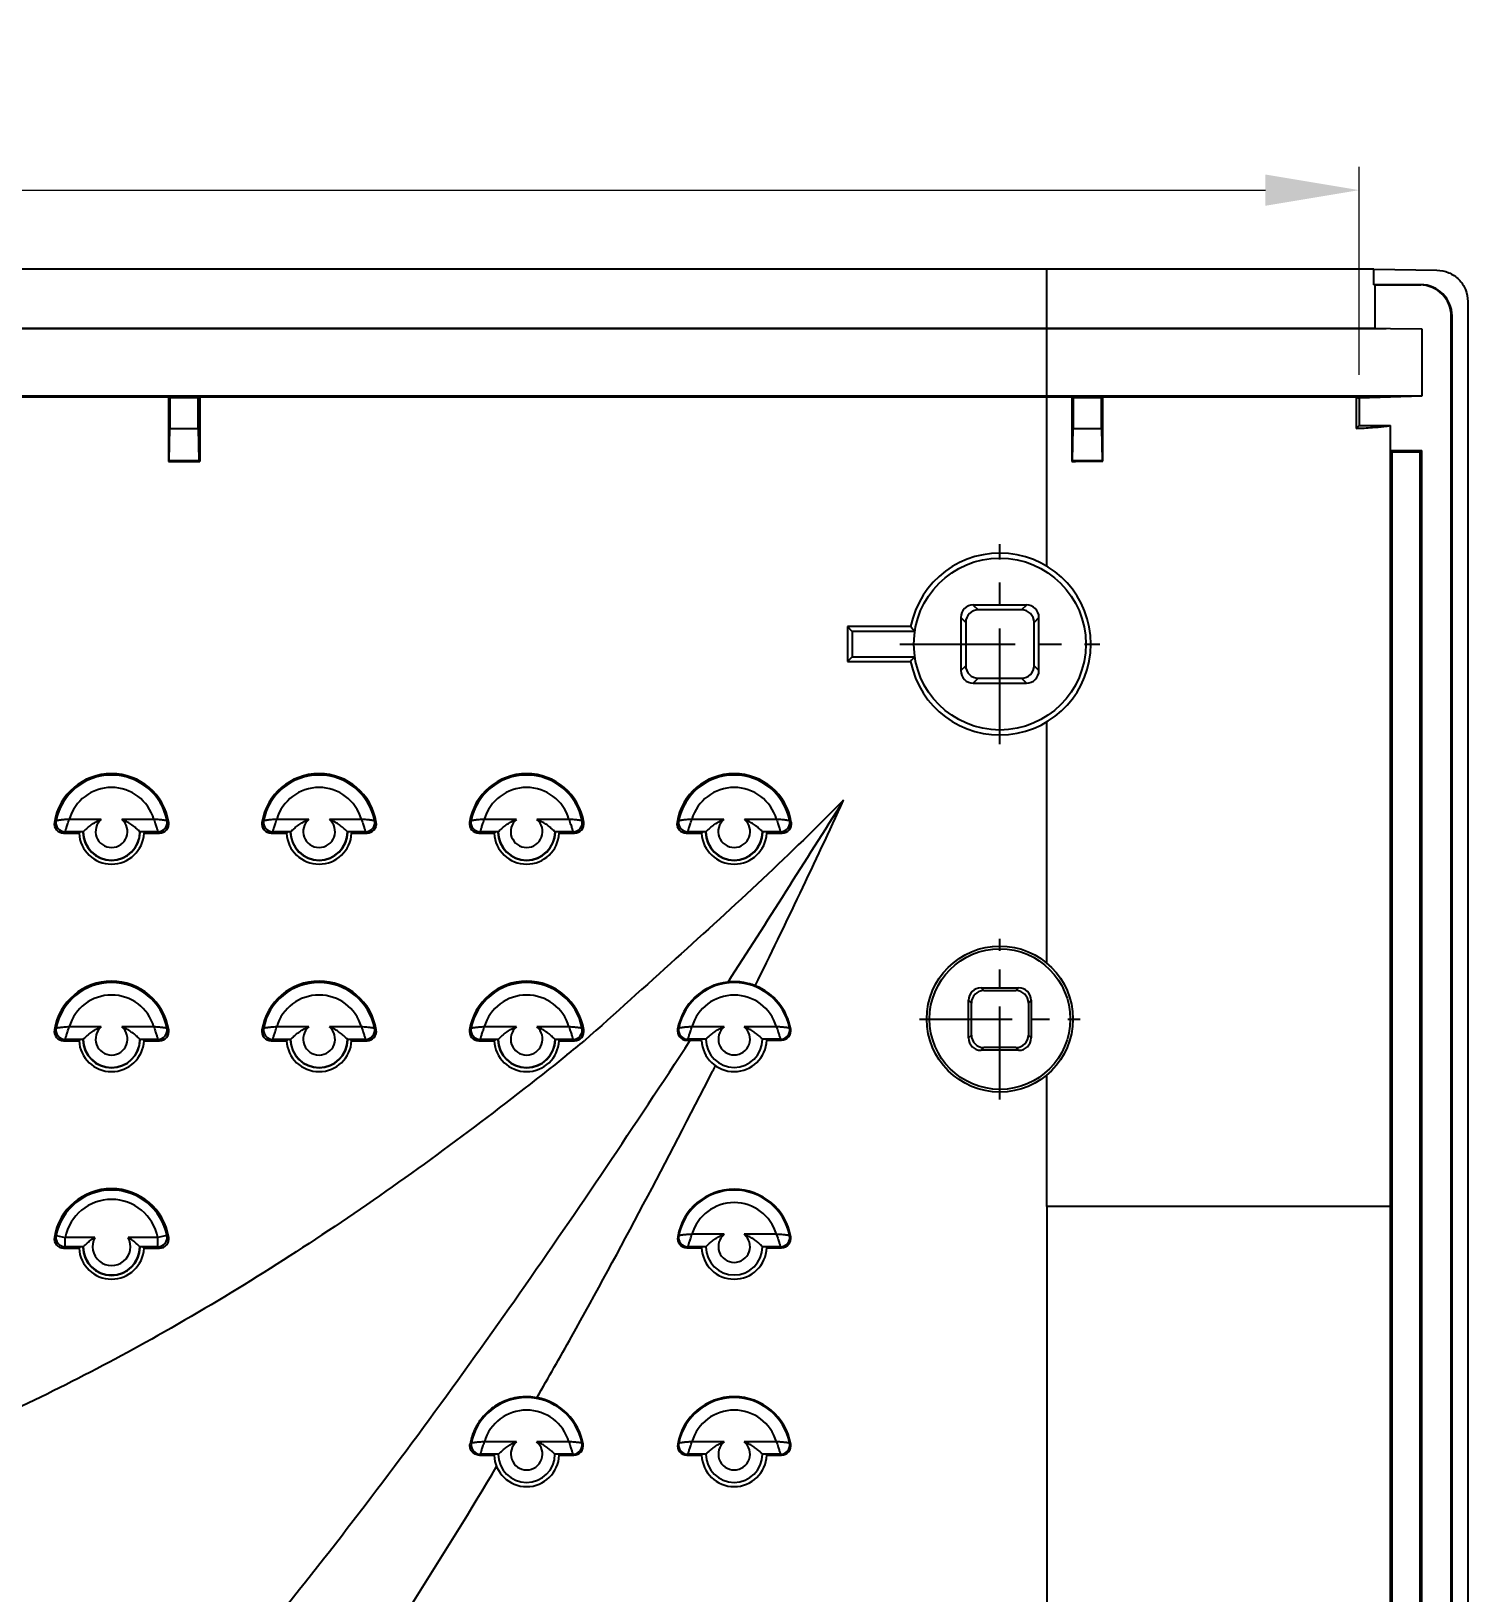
# Model space of a CAD drawing. Header units: millimetres. Extents: x 2099 to 2627, y -288 to 79.
# Drawn here: x 2492.32 to 2538.27, y -47.44 to 2.53 of the extents above; entities that cross this region are included whole.
import ezdxf

# ---------------------------------------------------------------- set-up
doc = ezdxf.new("R2010")
doc.units = ezdxf.units.MM
doc.linetypes.add('CENTER', pattern=[50.8, 31.75, -6.35, 6.35, -6.35])
doc.layers.add('06___PRT_ALL_SURFS', color=7, linetype='Continuous')
doc.layers.add('dim', color=82, linetype='Continuous', lineweight=9)
doc.styles.add('wuwei', font='SimSun.ttf', dxfattribs={"width": 0.8, "oblique": 10})
doc.dimstyles.new('wuwei', dxfattribs={"dimscale": 1.5, "dimtxt": 2.5, "dimasz": 1.5, "dimexe": 0.3, "dimexo": 0.3, "dimgap": 0.5, "dimtad": 1, "dimdsep": 46, "dimtxsty": 'wuwei', "dimcen": 0, "dimclrd": 42, "dimclre": 256, "dimclrt": 256, "dimazin": 2, "dimtfac": 1, "dimtofl": 0, "dimtmove": 0, "dimatfit": 3, "dimfxl": 1, "dimlwd": 5, "dimlwe": 5, "dimarcsym": 0})

# ---------------------------------------------------------------- blocks, each defined once
blk = doc.blocks.new('*D30')
at = {"layer": 'Defpoints', "color": 0}
for p in [(2534.802, -2.558), (2534.802, -9.218), (2399.809, -10.885)]:
    blk.add_point(p, dxfattribs=at)
at = {"layer": 'dim', "color": 82, "lineweight": 5, "true_color": 0x35c922}
for p, q in [((2399.809, -10.136), (2399.809, -1.808)), ((2534.802, -8.469), (2534.802, -1.808))]:
    blk.add_line(p, q, dxfattribs=at)
at = {"layer": 'dim', "color": 42, "lineweight": 5}
blk.add_line((2402.809, -2.558), (2531.802, -2.558), dxfattribs=at)
at = {"layer": 'dim', "color": 42}
for points in [[(2402.809, -2.058), (2402.809, -3.058), (2399.809, -2.558)], [(2531.802, -2.058), (2531.802, -3.058), (2534.802, -2.558)]]:
    blk.add_solid(points, dxfattribs=at)
at = {"layer": 'dim', "color": 82, "true_color": 0x4bd605, "insert": (2467.305, 0.067), "char_height": 3.75, "attachment_point": 5, "style": 'wuwei'}
blk.add_mtext('134.99', dxfattribs=at)

msp = doc.modelspace()

# ---------------------------------------------------------------- linework, layer by layer
at = {"color": 7, "linetype": 'Continuous'}
for p, q in [((2535.266, -5.083), (2401.344, -5.083)), ((2524.805, -14.592), (2524.805, -5.083)), ((2535.266, -5.083), (2537.289, -5.118)), ((2535.266, -5.583), (2535.266, -5.083)), ((2535.266, -5.583), (2536.771, -5.583)), ((2535.301, -5.592), (2535.301, -6.974)), ((2536.745, -5.592), (2535.301, -5.592)), ((2536.771, -5.583), (2536.745, -5.592)), ((2538.275, -6.118), (2538.275, -85.083)), ((2401.31, -6.974), (2535.301, -6.974)), ((2535.301, -6.974), (2535.802, -6.983)), ((2535.802, -6.983), (2536.803, -7)), ((2537.772, -6.582), (2537.745, -6.591)), ((2537.745, -110.625), (2537.745, -6.591)), ((2537.772, -110.792), (2537.772, -6.582)), ((2535.666, -7), (2401.31, -7)), ((2536.8, -7), (2536.8, -9.15)), ((2536.803, -9.15), (2399.811, -9.15)), ((2525.604, -9.184), (2411.007, -9.184)), ((2496.703, -9.184), (2496.755, -9.202)), ((2496.703, -9.184), (2496.703, -11.237)), ((2497.655, -9.202), (2496.755, -9.202)), ((2496.755, -9.202), (2496.755, -10.184)), ((2497.708, -9.184), (2497.655, -9.202)), ((2497.655, -10.184), (2497.655, -9.202)), ((2497.708, -9.184), (2497.708, -11.237)), ((2525.604, -9.185), (2525.655, -9.202)), ((2525.604, -9.185), (2525.604, -11.236)), ((2526.555, -9.202), (2525.655, -9.202)), ((2525.655, -9.202), (2525.655, -10.184)), ((2526.602, -9.186), (2526.555, -9.202)), ((2526.555, -10.184), (2526.555, -9.202)), ((2534.704, -9.184), (2526.602, -9.186)), ((2526.602, -11.231), (2526.602, -9.186)), ((2534.704, -9.184), (2534.704, -10.182)), ((2535.802, -9.184), (2534.802, -9.218)), ((2534.802, -9.218), (2534.802, -10.084)), ((2536.8, -9.15), (2535.802, -9.184)), ((2496.729, -11.211), (2496.755, -10.184)), ((2496.755, -10.184), (2497.655, -10.184)), ((2497.655, -10.184), (2497.682, -11.211)), ((2525.629, -11.211), (2525.655, -10.184)), ((2525.655, -10.184), (2526.555, -10.184)), ((2526.555, -10.184), (2526.582, -11.211)), ((2534.802, -10.084), (2534.704, -10.182)), ((2534.802, -10.084), (2535.802, -10.084)), ((2535.802, -110.752), (2535.802, -10.084)), ((2535.802, -10.885), (2535.852, -10.935)), ((2535.802, -10.885), (2536.802, -10.885)), ((2535.852, -108.755), (2535.852, -10.935)), ((2535.852, -10.935), (2536.752, -10.935)), ((2536.752, -10.935), (2536.802, -10.885)), ((2536.752, -108.755), (2536.752, -10.935)), ((2536.802, -109.874), (2536.802, -10.885)), ((2496.703, -11.237), (2496.729, -11.211)), ((2496.703, -11.237), (2497.708, -11.237)), ((2496.729, -11.211), (2497.682, -11.211)), ((2497.708, -11.237), (2497.682, -11.211)), ((2525.604, -11.236), (2525.629, -11.211)), ((2525.629, -11.211), (2526.582, -11.211)), ((2526.602, -11.231), (2526.582, -11.211)), ((2522.455, -15.833), (2522.613, -15.991)), ((2524.155, -15.833), (2522.455, -15.833)), ((2524.155, -15.833), (2523.998, -15.991)), ((2522.055, -16.233), (2522.213, -16.391)), ((2522.055, -16.233), (2522.055, -17.933)), ((2522.213, -16.391), (2522.213, -17.775)), ((2523.998, -15.991), (2522.613, -15.991)), ((2524.555, -16.233), (2524.398, -16.391)), ((2524.398, -17.775), (2524.398, -16.391)), ((2524.555, -17.933), (2524.555, -16.233)), ((2518.58, -16.679), (2518.427, -16.525)), ((2520.452, -16.525), (2518.427, -16.525)), ((2518.427, -16.525), (2518.427, -17.641)), ((2520.581, -16.679), (2518.58, -16.679)), ((2518.58, -16.679), (2518.58, -17.487)), ((2518.58, -17.487), (2518.427, -17.641)), ((2518.58, -17.487), (2520.581, -17.487)), ((2518.427, -17.641), (2520.452, -17.641)), ((2522.055, -17.933), (2522.213, -17.775)), ((2524.555, -17.933), (2524.398, -17.775)), ((2522.455, -18.333), (2522.613, -18.175)), ((2522.455, -18.333), (2524.155, -18.333)), ((2522.613, -18.175), (2523.998, -18.175)), ((2524.155, -18.333), (2523.998, -18.175)), ((2524.805, -27.291), (2524.805, -19.574)), ((2494.556, -22.693), (2493.531, -22.693)), ((2496.241, -22.693), (2495.215, -22.693)), ((2501.196, -22.693), (2500.171, -22.693)), ((2502.881, -22.693), (2501.855, -22.693)), ((2507.836, -22.693), (2506.811, -22.693)), ((2509.521, -22.693), (2508.495, -22.693)), ((2514.476, -22.693), (2513.451, -22.693)), ((2516.161, -22.693), (2515.135, -22.693)), ((2493.353, -23.135), (2493.845, -23.135)), ((2493.975, -23.093), (2493.403, -23.093)), ((2493.845, -23.135), (2493.886, -23.104)), ((2496.368, -23.093), (2495.796, -23.093)), ((2495.926, -23.135), (2496.418, -23.135)), ((2499.993, -23.135), (2500.485, -23.135)), ((2500.615, -23.093), (2500.043, -23.093)), ((2500.485, -23.135), (2500.526, -23.104)), ((2503.008, -23.093), (2502.436, -23.093)), ((2502.566, -23.135), (2503.058, -23.135)), ((2506.633, -23.135), (2507.125, -23.135)), ((2507.255, -23.093), (2506.683, -23.093)), ((2507.125, -23.135), (2507.166, -23.104)), ((2509.648, -23.093), (2509.076, -23.093)), ((2509.206, -23.135), (2509.698, -23.135)), ((2513.273, -23.135), (2513.765, -23.135)), ((2513.895, -23.093), (2513.323, -23.093)), ((2513.765, -23.135), (2513.806, -23.104)), ((2516.288, -23.093), (2515.716, -23.093)), ((2515.846, -23.135), (2516.338, -23.135)), ((2522.793, -28.17), (2522.705, -28.083)), ((2522.705, -28.083), (2523.906, -28.083)), ((2522.793, -28.17), (2523.818, -28.17)), ((2523.818, -28.17), (2523.906, -28.083)), ((2522.393, -28.57), (2522.305, -28.483)), ((2522.305, -29.683), (2522.305, -28.483)), ((2522.393, -29.596), (2522.393, -28.57)), ((2524.218, -28.57), (2524.305, -28.483)), ((2524.218, -28.57), (2524.218, -29.596)), ((2524.305, -28.483), (2524.305, -29.683)), ((2494.556, -29.333), (2493.531, -29.333)), ((2496.241, -29.333), (2495.215, -29.333)), ((2501.196, -29.333), (2500.171, -29.333)), ((2502.881, -29.333), (2501.855, -29.333)), ((2507.836, -29.333), (2506.811, -29.333)), ((2509.521, -29.333), (2508.495, -29.333)), ((2513.033, -29.372), (2512.996, -29.408)), ((2514.485, -29.33), (2513.455, -29.33)), ((2516.156, -29.33), (2515.126, -29.33)), ((2516.578, -29.372), (2516.613, -29.406)), ((2493.353, -29.775), (2493.845, -29.775)), ((2493.975, -29.733), (2493.403, -29.733)), ((2493.845, -29.775), (2493.886, -29.744)), ((2496.368, -29.733), (2495.796, -29.733)), ((2495.926, -29.775), (2496.418, -29.775)), ((2499.993, -29.775), (2500.485, -29.775)), ((2500.615, -29.733), (2500.043, -29.733)), ((2500.485, -29.775), (2500.526, -29.744)), ((2503.008, -29.733), (2502.436, -29.733)), ((2502.566, -29.775), (2503.058, -29.775)), ((2506.633, -29.775), (2507.125, -29.775)), ((2507.255, -29.733), (2506.683, -29.733)), ((2507.125, -29.775), (2507.166, -29.744)), ((2509.648, -29.733), (2509.076, -29.733)), ((2509.206, -29.775), (2509.698, -29.775)), ((2513.291, -29.76), (2513.399, -29.76)), ((2513.899, -29.73), (2513.327, -29.73)), ((2516.284, -29.73), (2515.712, -29.73)), ((2515.826, -29.747), (2515.847, -29.758)), ((2515.847, -29.758), (2516.317, -29.758)), ((2522.393, -29.596), (2522.305, -29.683)), ((2524.218, -29.596), (2524.305, -29.683)), ((2522.793, -29.996), (2522.705, -30.083)), ((2523.906, -30.083), (2522.705, -30.083)), ((2523.818, -29.996), (2522.793, -29.996)), ((2523.818, -29.996), (2523.906, -30.083)), ((2524.805, -35.083), (2524.805, -30.875)), ((2535.802, -35.083), (2524.805, -35.083)), ((2514.485, -35.97), (2513.455, -35.97)), ((2516.156, -35.97), (2515.126, -35.97)), ((2493.112, -36.013), (2493.406, -36.071)), ((2493.353, -36.415), (2493.845, -36.415)), ((2494.353, -36.071), (2493.406, -36.071)), ((2493.406, -36.371), (2493.406, -36.071)), ((2493.978, -36.371), (2493.406, -36.371)), ((2493.845, -36.415), (2493.886, -36.384)), ((2496.365, -36.071), (2495.418, -36.071)), ((2496.365, -36.371), (2495.793, -36.371)), ((2495.885, -36.384), (2495.906, -36.4)), ((2495.926, -36.415), (2496.418, -36.415)), ((2496.659, -36.013), (2496.365, -36.071)), ((2496.365, -36.371), (2496.365, -36.071)), ((2513.033, -36.012), (2512.998, -36.046)), ((2513.294, -36.398), (2513.764, -36.398)), ((2513.899, -36.37), (2513.327, -36.37)), ((2516.284, -36.37), (2515.712, -36.37)), ((2515.826, -36.387), (2515.847, -36.398)), ((2515.847, -36.398), (2516.317, -36.398)), ((2516.578, -36.012), (2516.613, -36.046)), ((2506.393, -42.652), (2506.356, -42.688)), ((2507.845, -42.61), (2506.815, -42.61)), ((2509.516, -42.61), (2508.486, -42.61)), ((2509.938, -42.652), (2509.973, -42.686)), ((2513.033, -42.652), (2512.998, -42.686)), ((2514.485, -42.61), (2513.455, -42.61)), ((2516.156, -42.61), (2515.126, -42.61)), ((2516.578, -42.652), (2516.613, -42.686)), ((2506.653, -43.038), (2507.124, -43.038)), ((2507.259, -43.01), (2506.687, -43.01)), ((2509.644, -43.01), (2509.072, -43.01)), ((2509.186, -43.027), (2509.207, -43.038)), ((2509.207, -43.038), (2509.677, -43.038)), ((2513.294, -43.038), (2513.764, -43.038)), ((2513.899, -43.01), (2513.327, -43.01)), ((2516.284, -43.01), (2515.712, -43.01)), ((2515.826, -43.027), (2515.847, -43.038)), ((2515.847, -43.038), (2516.317, -43.038))]:
    msp.add_line(p, q, dxfattribs=at)
at = {"color": 1, "linetype": 'CENTER', "ltscale": 0.116311}
for p, q in [((2523.305, -20.282), (2523.305, -13.885)), ((2520.107, -17.083), (2526.504, -17.083))]:
    msp.add_line(p, q, dxfattribs=at)
at = {"color": 1, "linetype": 'CENTER', "ltscale": 0.093476}
for p, q in [((2523.305, -31.653), (2523.305, -26.512)), ((2520.735, -29.082), (2525.876, -29.082))]:
    msp.add_line(p, q, dxfattribs=at)
at = {"color": 7, "linetype": 'Continuous'}
for centre, radius in [((2523.305, -17.083), 2.75), ((2523.305, -29.082), 2.337), ((2523.305, -29.083), 2.25)]:
    msp.add_circle(centre, radius, dxfattribs=at)
for centre, radius, start, end in [((2524.938, 235.428), 246.665, 270.15467, 270.38647), ((2523.305, -17.083), 2.908, 191.0621, 168.9379), ((2527.205, -10.967), 8.746, 219.4569, 220.7725), ((2527.265, -23.25), 8.826, 139.2334, 140.5372), ((2494.885, -23.083), 1.852, 9.1743, 170.8257), ((2494.885, -23.083), 1.81, 11.0587, 168.9413), ((2501.525, -23.083), 1.852, 9.1743, 170.8257), ((2501.525, -23.083), 1.81, 11.0587, 168.9413), ((2508.165, -23.083), 1.852, 9.1743, 170.8257), ((2508.165, -23.083), 1.81, 11.0587, 168.9413), ((2514.805, -23.083), 1.852, 9.1743, 170.8257), ((2514.805, -23.083), 1.81, 11.0587, 168.9413), ((2494.885, -23.083), 1.41, 16.0394, 163.9528), ((2501.525, -23.083), 1.41, 16.0394, 163.9528), ((2508.165, -23.083), 1.41, 16.0394, 163.9528), ((2514.805, -23.083), 1.41, 16.0394, 163.9528), ((2041.257, 277.235), 563.175, 327.19328, 327.89436), ((2285.985, 84.918), 255.777, 333.79816, 335.27037), ((2493.353, -22.835), 0.3, 170.8136, 270.0121), ((2496.533, -26.226), 4.89, 134.4548, 135.3163), ((2493.404, -22.793), 0.3, 169.0012, 269.9402), ((2495.528, -24.613), 2.172, 129.9118, 133.6965), ((2494.885, -23.083), 0.51, 130.2227, 49.7773), ((2494.243, -24.613), 2.172, 46.3035, 50.0882), ((2496.367, -22.793), 0.3, 270.0608, 10.9982), ((2496.418, -22.835), 0.3, 269.9888, 9.1855), ((2493.228, -26.236), 4.903, 44.6842, 45.5433), ((2499.993, -22.835), 0.3, 170.8136, 270.0121), ((2503.173, -26.226), 4.89, 134.4548, 135.3163), ((2500.044, -22.793), 0.3, 169.0012, 269.9402), ((2502.168, -24.613), 2.172, 129.9118, 133.6965), ((2501.525, -23.083), 0.51, 130.2227, 49.7773), ((2500.883, -24.613), 2.172, 46.3035, 50.0882), ((2503.007, -22.793), 0.3, 270.0608, 10.9982), ((2503.058, -22.835), 0.3, 269.9888, 9.1855), ((2499.868, -26.236), 4.903, 44.6842, 45.5433), ((2506.633, -22.835), 0.3, 170.8136, 270.0121), ((2509.813, -26.226), 4.89, 134.4548, 135.3163), ((2506.684, -22.793), 0.3, 169.0012, 269.9402), ((2508.808, -24.613), 2.172, 129.9118, 133.6965), ((2508.165, -23.083), 0.51, 130.2227, 49.7773), ((2507.523, -24.613), 2.172, 46.3035, 50.0882), ((2509.647, -22.793), 0.3, 270.0608, 10.9982), ((2509.698, -22.835), 0.3, 269.9888, 9.1855), ((2506.508, -26.236), 4.903, 44.6842, 45.5433), ((2513.273, -22.835), 0.3, 170.8136, 270.0121), ((2516.453, -26.226), 4.89, 134.4548, 135.3163), ((2513.324, -22.793), 0.3, 169.0012, 269.9402), ((2515.448, -24.613), 2.172, 129.9118, 133.6965), ((2514.805, -23.083), 0.51, 130.2227, 49.7773), ((2514.163, -24.613), 2.172, 46.3035, 50.0882), ((2516.287, -22.793), 0.3, 270.0608, 10.9982), ((2516.338, -22.835), 0.3, 269.9888, 9.1855), ((2513.148, -26.236), 4.903, 44.6842, 45.5433), ((2495.948, -26.183), 4.003, 129.4751, 130.4152), ((2494.885, -23.083), 1.042, 182.8812, 357.1188), ((2494.885, -23.083), 0.921, 181.3034, 358.6966), ((2495.739, -24.837), 2.48, 133.653, 135.3328), ((2494.885, -23.083), 0.91, 180.6421, 359.3579), ((2494.032, -24.837), 2.48, 44.6672, 46.347), ((2492.132, -28.015), 6.181, 52.1339, 52.3721), ((2493.823, -26.183), 4.002, 49.5848, 50.5251), ((2502.588, -26.183), 4.003, 129.4751, 130.4152), ((2501.525, -23.083), 1.042, 182.8812, 357.1188), ((2501.525, -23.083), 0.921, 181.3034, 358.6966), ((2502.379, -24.837), 2.48, 133.653, 135.3328), ((2501.525, -23.083), 0.91, 180.6421, 359.3579), ((2500.672, -24.837), 2.48, 44.6672, 46.347), ((2498.772, -28.015), 6.181, 52.1339, 52.3721), ((2500.463, -26.183), 4.002, 49.5848, 50.525), ((2509.228, -26.183), 4.003, 129.4751, 130.4152), ((2508.165, -23.083), 1.042, 182.8812, 357.1188), ((2508.165, -23.083), 0.921, 181.3034, 358.6966), ((2509.019, -24.837), 2.48, 133.653, 135.3328), ((2508.165, -23.083), 0.91, 180.6421, 359.3579), ((2507.312, -24.837), 2.48, 44.6672, 46.347), ((2505.412, -28.015), 6.181, 52.1339, 52.3721), ((2507.103, -26.183), 4.002, 49.5848, 50.525), ((2515.868, -26.183), 4.003, 129.4751, 130.4152), ((2514.805, -23.083), 1.042, 182.8812, 357.1188), ((2514.805, -23.083), 0.921, 181.3034, 358.6966), ((2515.659, -24.837), 2.48, 133.653, 135.3328), ((2514.805, -23.083), 0.91, 180.6421, 359.3579), ((2513.952, -24.837), 2.48, 44.6672, 46.347), ((2512.052, -28.015), 6.181, 52.1339, 52.3721), ((2513.743, -26.183), 4.002, 49.5848, 50.525), ((2494.885, -29.723), 1.852, 9.1743, 170.8257), ((2494.885, -29.723), 1.81, 11.0587, 168.9413), ((2501.525, -29.723), 1.852, 9.1743, 170.8257), ((2501.525, -29.723), 1.81, 11.0587, 168.9413), ((2508.165, -29.723), 1.852, 9.1743, 170.8257), ((2508.165, -29.723), 1.81, 11.0587, 168.9413), ((2514.806, -29.724), 1.837, 96.2101, 170.0983), ((2514.805, -29.723), 1.807, 11.2156, 168.7844), ((2494.885, -29.723), 1.41, 16.0394, 163.9528), ((2501.525, -29.723), 1.41, 16.0394, 163.9528), ((2508.165, -29.723), 1.41, 16.0394, 163.9528), ((2514.805, -29.723), 1.407, 16.2239, 163.7708), ((2514.805, -29.723), 1.835, 9.9432, 68.4414), ((2493.353, -29.475), 0.3, 170.8136, 270.0121), ((2496.533, -32.866), 4.89, 134.4548, 135.3163), ((2493.404, -29.433), 0.3, 169.0012, 269.9402), ((2494.885, -29.723), 0.51, 130.2227, 49.7773), ((2496.367, -29.433), 0.3, 270.0608, 10.9982), ((2496.418, -29.475), 0.3, 269.9888, 9.1855), ((2493.228, -32.876), 4.903, 44.6842, 45.5433), ((2499.993, -29.475), 0.3, 170.8136, 270.0121), ((2503.173, -32.866), 4.89, 134.4548, 135.3163), ((2500.044, -29.433), 0.3, 169.0012, 269.9402), ((2501.525, -29.723), 0.51, 130.2227, 49.7773), ((2503.007, -29.433), 0.3, 270.0608, 10.9982), ((2503.058, -29.475), 0.3, 269.9888, 9.1855), ((2499.868, -32.876), 4.903, 44.6842, 45.5433), ((2506.633, -29.475), 0.3, 170.8136, 270.0121), ((2509.813, -32.866), 4.89, 134.4548, 135.3163), ((2506.684, -29.433), 0.3, 169.0012, 269.9402), ((2508.165, -29.723), 0.51, 130.2227, 49.7773), ((2509.647, -29.433), 0.3, 270.0608, 10.9982), ((2509.698, -29.475), 0.3, 269.9888, 9.1855), ((2506.508, -32.876), 4.903, 44.6842, 45.5433), ((2513.291, -29.46), 0.3, 170.0138, 269.9932), ((2513.327, -29.43), 0.3, 168.8116, 269.9729), ((2514.805, -29.723), 0.507, 129.1565, 50.8435), ((2516.283, -29.43), 0.3, 270.0271, 11.1888), ((2516.317, -29.458), 0.3, 269.9944, 9.9488), ((2495.948, -32.823), 4.003, 129.4751, 130.4152), ((2494.885, -29.723), 1.042, 182.8812, 357.1188), ((2494.885, -29.723), 0.921, 181.3034, 358.6966), ((2495.739, -31.477), 2.48, 133.653, 135.3328), ((2494.885, -29.723), 0.91, 180.6421, 359.3579), ((2495.528, -31.253), 2.172, 129.9118, 133.6965), ((2494.243, -31.253), 2.172, 46.3035, 50.0882), ((2494.032, -31.477), 2.48, 44.6672, 46.347), ((2492.132, -34.655), 6.181, 52.1339, 52.3721), ((2493.823, -32.823), 4.002, 49.5848, 50.5251), ((2502.588, -32.823), 4.003, 129.4751, 130.4152), ((2501.525, -29.723), 1.042, 182.8812, 357.1188), ((2501.525, -29.723), 0.921, 181.3034, 358.6966), ((2502.379, -31.477), 2.48, 133.653, 135.3328), ((2501.525, -29.723), 0.91, 180.6421, 359.3579), ((2502.168, -31.253), 2.172, 129.9118, 133.6965), ((2500.883, -31.253), 2.172, 46.3035, 50.0882), ((2500.672, -31.477), 2.48, 44.6672, 46.347), ((2498.772, -34.655), 6.181, 52.1339, 52.3721), ((2500.463, -32.823), 4.002, 49.5848, 50.5251), ((2509.228, -32.823), 4.003, 129.4751, 130.4152), ((2508.165, -29.723), 1.042, 182.8812, 357.1188), ((2508.165, -29.723), 0.921, 181.3034, 358.6966), ((2509.019, -31.477), 2.48, 133.653, 135.3328), ((2508.165, -29.723), 0.91, 180.6421, 359.3579), ((2508.808, -31.253), 2.172, 129.9118, 133.6965), ((2507.523, -31.253), 2.172, 46.3035, 50.0882), ((2507.312, -31.477), 2.48, 44.6672, 46.347), ((2505.412, -34.655), 6.181, 52.1339, 52.3721), ((2425.931, 73.865), 133.461, 308.74241, 309.05349), ((2507.103, -32.823), 4.002, 49.5848, 50.525), ((2515.843, -32.793), 3.964, 129.3945, 130.0722), ((2513.456, 91.591), 121.35, 269.97302, 270.14401), ((2514.805, -29.723), 1.042, 182.2966, 358.0799), ((2514.805, -29.723), 0.907, 180.4334, 359.5666), ((2513.771, -32.789), 3.958, 49.9705, 50.606), ((2494.885, -36.363), 1.852, 9.1743, 170.8257), ((2494.885, -36.363), 1.808, 11.1764, 168.8236), ((2494.885, -36.363), 1.508, 11.1764, 168.8236), ((2514.805, -36.363), 1.835, 9.9432, 170.0568), ((2514.805, -36.363), 1.807, 11.2156, 168.7844), ((2514.805, -36.363), 1.407, 16.2239, 163.771), ((2514.805, -36.363), 0.507, 129.1565, 50.8435), ((2493.353, -36.115), 0.3, 170.8136, 270.0121), ((2496.529, -39.502), 4.884, 134.4012, 135.3166), ((2493.407, -36.07), 0.3, 168.8836, 269.94), ((2495.945, -39.46), 3.998, 129.4168, 130.4155), ((2494.885, -36.363), 1.042, 182.8812, 357.1188), ((2495.829, -38.206), 2.606, 135.2422, 135.6525), ((2494.885, -36.363), 0.921, 181.3034, 358.6966), ((2494.885, -36.363), 0.908, 180.4829, 359.5171), ((2494.885, -36.363), 0.608, 151.2581, 28.7419), ((2493.942, -38.206), 2.606, 44.3475, 44.7578), ((2492.132, -41.295), 6.181, 52.1339, 52.3721), ((2496.364, -36.07), 0.3, 270.061, 11.1154), ((2493.826, -39.46), 3.998, 49.5845, 50.5832), ((2496.418, -36.115), 0.3, 269.9888, 9.1855), ((2493.242, -39.502), 4.884, 44.6834, 45.5988), ((2513.294, -36.098), 0.3, 170.0512, 270.0056), ((2513.327, -36.07), 0.3, 168.8116, 269.9729), ((2515.84, -39.43), 3.96, 129.3942, 130.0295), ((2514.805, -36.363), 1.042, 181.9201, 358.0799), ((2514.805, -36.363), 0.907, 180.4334, 359.5666), ((2516.283, -36.07), 0.3, 270.0271, 11.1888), ((2513.771, -39.429), 3.958, 49.9705, 50.606), ((2516.317, -36.098), 0.3, 269.9944, 9.9488), ((2508.165, -43.003), 1.807, 11.2156, 168.7844), ((2508.165, -43.003), 1.835, 9.9432, 79.6788), ((2514.805, -43.003), 1.835, 9.9432, 170.0568), ((2514.805, -43.003), 1.807, 11.2156, 168.7844), ((2508.165, -43.003), 1.407, 16.2239, 163.7707), ((2514.805, -43.003), 1.407, 16.2239, 163.771), ((2506.687, -42.71), 0.3, 168.8116, 269.9729), ((2508.165, -43.003), 0.507, 129.1565, 50.8435), ((2509.643, -42.71), 0.3, 270.0271, 11.1888), ((2509.677, -42.738), 0.3, 269.9944, 9.9488), ((2513.294, -42.738), 0.3, 170.0512, 270.0056), ((2513.327, -42.71), 0.3, 168.8116, 269.9729), ((2514.805, -43.003), 0.507, 129.1565, 50.8435), ((2516.283, -42.71), 0.3, 270.0271, 11.1888), ((2516.317, -42.738), 0.3, 269.9944, 9.9488), ((2509.201, -46.071), 3.961, 129.3943, 130.0431), ((2508.165, -43.003), 1.042, 181.9682, 358.0799), ((2508.165, -43.003), 0.907, 180.4334, 359.5666), ((2507.131, -46.069), 3.958, 49.9705, 50.606), ((2515.84, -46.07), 3.96, 129.3942, 130.0295), ((2514.805, -43.003), 1.042, 181.9201, 358.0799), ((2514.805, -43.003), 0.907, 180.4334, 359.5666), ((2513.771, -46.069), 3.958, 49.9705, 50.606)]:
    msp.add_arc(centre, radius, start, end, dxfattribs=at)
for centre, major_axis, ratio, start_param, end_param in [((2536.744, -6.592), (0.95, 0.316), 0.998478, -0.32105, 1.248833), ((2536.77, -6.583), (0.95, 0.316), 0.998478, -0.32105, 1.248833), ((2522.455, -16.233), (0.283, -0.283), 0.999924, 2.356233, 3.926953), ((2524.155, -16.233), (0.283, 0.283), 0.999924, -0.78536, 0.78536), ((2522.613, -16.391), (0.283, -0.283), 0.999924, 2.356233, 3.926953), ((2523.998, -16.391), (-0.283, -0.283), 0.999924, 2.356233, 3.926953), ((2522.455, -17.933), (0.283, 0.283), 0.999924, -3.926953, -2.356233), ((2522.613, -17.775), (0.283, 0.283), 0.999924, 2.356233, 3.926953), ((2523.998, -17.775), (-0.283, 0.283), 0.999924, 2.356233, 3.926953), ((2524.155, -17.933), (0.283, -0.283), 0.999924, -0.78536, 0.78536), ((2522.706, -28.483), (0.283, -0.283), 0.999695, 2.356347, 3.926839), ((2522.793, -28.57), (-0.283, 0.283), 0.999695, -0.785246, 0.785246), ((2523.818, -28.57), (0.283, 0.283), 0.999695, -0.785246, 0.785246), ((2523.905, -28.483), (0.283, 0.283), 0.999695, -0.785246, 0.785246), ((2522.706, -29.683), (0.283, 0.283), 0.999695, -3.926839, -2.356347), ((2522.793, -29.596), (-0.283, -0.283), 0.999695, -0.785246, 0.785246), ((2523.818, -29.596), (0.283, -0.283), 0.999695, -0.785246, 0.785246), ((2523.905, -29.683), (0.283, -0.283), 0.999695, -0.785246, 0.785246)]:
    msp.add_ellipse(centre, major_axis=major_axis, ratio=ratio, start_param=start_param, end_param=end_param, dxfattribs=at)
for points, start_tangent, end_tangent in [([(2537.289, -5.118), (2537.668, -5.199), (2537.988, -5.418), (2538.2, -5.74), (2538.275, -6.118)], (0.999849, -0.017404), (0, -1)), ([(2535.266, -5.583), (2535.279, -5.586), (2535.29, -5.589), (2535.301, -5.592)], (0.977551, -0.210699), (0.959113, -0.283025)), ([(2526.602, -9.186), (2526.352, -9.187), (2526.108, -9.186), (2525.858, -9.186), (2525.605, -9.185)], (-0.999971, -0.007618), (-0.999998, 0.001926)), ([(2534.802, -9.218), (2534.767, -9.212), (2534.734, -9.201), (2534.704, -9.184)], (-0.99627, 0.086287), (-0.841229, 0.540679)), ([(2534.704, -10.182), (2535.223, -10.153), (2535.593, -10.12), (2535.802, -10.084)], (0.998885, 0.047206), (0.957447, 0.28861)), ([(2518.305, -22.083), (2515.713, -24.603), (2512.938, -27.15), (2510.017, -29.775)], (-0.706437, -0.707776), (-0.747128, -0.66468)), ([(2493.53, -22.693), (2493.437, -22.698), (2493.354, -22.705), (2493.285, -22.712), (2493.23, -22.719), (2493.187, -22.724), (2493.154, -22.729), (2493.13, -22.732), (2493.109, -22.736)], (-0.998513, -0.054508), (-0.992734, -0.12033)), ([(2493.403, -23.093), (2493.409, -23.073), (2493.416, -23.05), (2493.426, -23.019), (2493.439, -22.978), (2493.455, -22.926), (2493.476, -22.86), (2493.501, -22.782), (2493.53, -22.693)], (0.288763, 0.957401), (0.328337, 0.944561)), ([(2494.134, -22.947), (2494.267, -22.846), (2494.411, -22.758), (2494.556, -22.693)], (0.767655, 0.640864), (0.939026, 0.343846)), ([(2495.637, -22.947), (2495.504, -22.846), (2495.36, -22.758), (2495.215, -22.693)], (-0.767655, 0.640864), (-0.939026, 0.343846)), ([(2496.241, -22.693), (2496.27, -22.782), (2496.295, -22.859), (2496.316, -22.925), (2496.332, -22.978), (2496.345, -23.02), (2496.355, -23.051), (2496.361, -23.072), (2496.368, -23.093)], (0.328898, -0.944366), (0.290032, -0.957017)), ([(2496.662, -22.736), (2496.64, -22.732), (2496.617, -22.729), (2496.585, -22.724), (2496.541, -22.719), (2496.485, -22.712), (2496.416, -22.705), (2496.334, -22.698), (2496.241, -22.693)], (-0.988678, 0.150053), (-0.998481, 0.055096)), ([(2500.17, -22.693), (2500.077, -22.698), (2499.994, -22.705), (2499.925, -22.712), (2499.87, -22.719), (2499.827, -22.724), (2499.794, -22.729), (2499.77, -22.732), (2499.749, -22.736)], (-0.998513, -0.054508), (-0.992734, -0.12033)), ([(2500.043, -23.093), (2500.049, -23.073), (2500.056, -23.05), (2500.066, -23.019), (2500.079, -22.978), (2500.095, -22.926), (2500.116, -22.86), (2500.141, -22.782), (2500.17, -22.693)], (0.288763, 0.957401), (0.328337, 0.944561)), ([(2500.774, -22.947), (2500.907, -22.846), (2501.051, -22.758), (2501.196, -22.693)], (0.767655, 0.640864), (0.939026, 0.343846)), ([(2502.277, -22.947), (2502.144, -22.846), (2502, -22.758), (2501.855, -22.693)], (-0.767655, 0.640864), (-0.939026, 0.343846)), ([(2502.881, -22.693), (2502.91, -22.782), (2502.935, -22.859), (2502.956, -22.925), (2502.972, -22.978), (2502.985, -23.02), (2502.995, -23.051), (2503.001, -23.072), (2503.008, -23.093)], (0.328898, -0.944366), (0.290032, -0.957017)), ([(2503.302, -22.736), (2503.28, -22.732), (2503.257, -22.729), (2503.225, -22.724), (2503.181, -22.719), (2503.125, -22.712), (2503.056, -22.705), (2502.974, -22.698), (2502.881, -22.693)], (-0.988678, 0.150053), (-0.998481, 0.055096)), ([(2506.81, -22.693), (2506.717, -22.698), (2506.634, -22.705), (2506.565, -22.712), (2506.51, -22.719), (2506.467, -22.724), (2506.434, -22.729), (2506.41, -22.732), (2506.389, -22.736)], (-0.998513, -0.054508), (-0.992734, -0.12033)), ([(2506.683, -23.093), (2506.689, -23.073), (2506.696, -23.05), (2506.706, -23.019), (2506.719, -22.978), (2506.735, -22.926), (2506.756, -22.86), (2506.781, -22.782), (2506.81, -22.693)], (0.288763, 0.957401), (0.328337, 0.944561)), ([(2507.414, -22.947), (2507.547, -22.846), (2507.691, -22.758), (2507.836, -22.693)], (0.767655, 0.640864), (0.939026, 0.343846)), ([(2508.917, -22.947), (2508.784, -22.846), (2508.64, -22.758), (2508.495, -22.693)], (-0.767655, 0.640864), (-0.939026, 0.343846)), ([(2509.521, -22.693), (2509.55, -22.782), (2509.575, -22.859), (2509.596, -22.925), (2509.612, -22.978), (2509.625, -23.02), (2509.635, -23.051), (2509.641, -23.072), (2509.648, -23.093)], (0.328898, -0.944366), (0.290032, -0.957017)), ([(2509.942, -22.736), (2509.92, -22.732), (2509.897, -22.729), (2509.865, -22.724), (2509.821, -22.719), (2509.765, -22.712), (2509.696, -22.705), (2509.614, -22.698), (2509.521, -22.693)], (-0.988678, 0.150053), (-0.998481, 0.055096)), ([(2513.45, -22.693), (2513.357, -22.698), (2513.274, -22.705), (2513.205, -22.712), (2513.15, -22.719), (2513.107, -22.724), (2513.074, -22.729), (2513.05, -22.732), (2513.029, -22.736)], (-0.998513, -0.054508), (-0.992734, -0.12033)), ([(2513.323, -23.093), (2513.329, -23.073), (2513.336, -23.05), (2513.346, -23.019), (2513.359, -22.978), (2513.375, -22.926), (2513.396, -22.86), (2513.421, -22.782), (2513.45, -22.693)], (0.288763, 0.957401), (0.328337, 0.944561)), ([(2514.054, -22.947), (2514.187, -22.846), (2514.331, -22.758), (2514.476, -22.693)], (0.767655, 0.640864), (0.939026, 0.343846)), ([(2515.557, -22.947), (2515.424, -22.846), (2515.28, -22.758), (2515.135, -22.693)], (-0.767655, 0.640864), (-0.939026, 0.343846)), ([(2516.161, -22.693), (2516.19, -22.782), (2516.215, -22.859), (2516.236, -22.925), (2516.252, -22.978), (2516.265, -23.02), (2516.275, -23.051), (2516.281, -23.072), (2516.288, -23.093)], (0.328898, -0.944366), (0.290032, -0.957017)), ([(2516.582, -22.736), (2516.56, -22.732), (2516.537, -22.729), (2516.505, -22.724), (2516.461, -22.719), (2516.405, -22.712), (2516.336, -22.705), (2516.254, -22.698), (2516.161, -22.693)], (-0.988678, 0.150053), (-0.998481, 0.055096)), ([(2515.48, -28.016), (2515.379, -27.98), (2515.284, -27.951), (2515.196, -27.93), (2515.115, -27.914), (2515.039, -27.903), (2514.97, -27.895), (2514.905, -27.89), (2514.846, -27.888), (2514.793, -27.887), (2514.746, -27.888), (2514.702, -27.89), (2514.657, -27.893), (2514.607, -27.898)], (-0.930043, 0.367452), (-0.99419, -0.107641)), ([(2493.53, -29.333), (2493.437, -29.338), (2493.354, -29.345), (2493.285, -29.352), (2493.23, -29.359), (2493.187, -29.364), (2493.154, -29.369), (2493.13, -29.372), (2493.109, -29.376)], (-0.998513, -0.054508), (-0.992734, -0.12033)), ([(2493.403, -29.733), (2493.409, -29.713), (2493.416, -29.69), (2493.426, -29.659), (2493.439, -29.618), (2493.455, -29.566), (2493.476, -29.5), (2493.501, -29.422), (2493.53, -29.333)], (0.288763, 0.957401), (0.328337, 0.944561)), ([(2494.134, -29.587), (2494.267, -29.486), (2494.411, -29.398), (2494.556, -29.333)], (0.767655, 0.640864), (0.939026, 0.343846)), ([(2495.637, -29.587), (2495.504, -29.486), (2495.36, -29.398), (2495.215, -29.333)], (-0.767655, 0.640864), (-0.939026, 0.343846)), ([(2496.241, -29.333), (2496.27, -29.422), (2496.295, -29.499), (2496.316, -29.565), (2496.332, -29.618), (2496.345, -29.66), (2496.355, -29.691), (2496.361, -29.712), (2496.368, -29.733)], (0.328898, -0.944366), (0.290032, -0.957017)), ([(2496.662, -29.376), (2496.64, -29.372), (2496.617, -29.369), (2496.585, -29.364), (2496.541, -29.359), (2496.485, -29.352), (2496.416, -29.345), (2496.334, -29.338), (2496.241, -29.333)], (-0.988678, 0.150053), (-0.998481, 0.055096)), ([(2500.17, -29.333), (2500.077, -29.338), (2499.994, -29.345), (2499.925, -29.352), (2499.87, -29.359), (2499.827, -29.364), (2499.794, -29.369), (2499.77, -29.372), (2499.749, -29.376)], (-0.998513, -0.054508), (-0.992734, -0.12033)), ([(2500.043, -29.733), (2500.049, -29.713), (2500.056, -29.69), (2500.066, -29.659), (2500.079, -29.618), (2500.095, -29.566), (2500.116, -29.5), (2500.141, -29.422), (2500.17, -29.333)], (0.288763, 0.957401), (0.328337, 0.944561)), ([(2500.774, -29.587), (2500.907, -29.486), (2501.051, -29.398), (2501.196, -29.333)], (0.767655, 0.640864), (0.939026, 0.343846)), ([(2502.277, -29.587), (2502.144, -29.486), (2502, -29.398), (2501.855, -29.333)], (-0.767655, 0.640864), (-0.939026, 0.343846)), ([(2502.881, -29.333), (2502.91, -29.422), (2502.935, -29.499), (2502.956, -29.565), (2502.972, -29.618), (2502.985, -29.66), (2502.995, -29.691), (2503.001, -29.712), (2503.008, -29.733)], (0.328898, -0.944366), (0.290032, -0.957017)), ([(2503.302, -29.376), (2503.28, -29.372), (2503.257, -29.369), (2503.225, -29.364), (2503.181, -29.359), (2503.125, -29.352), (2503.056, -29.345), (2502.974, -29.338), (2502.881, -29.333)], (-0.988678, 0.150053), (-0.998481, 0.055096)), ([(2506.81, -29.333), (2506.717, -29.338), (2506.634, -29.345), (2506.565, -29.352), (2506.51, -29.359), (2506.467, -29.364), (2506.434, -29.369), (2506.41, -29.372), (2506.389, -29.376)], (-0.998513, -0.054508), (-0.992734, -0.12033)), ([(2506.683, -29.733), (2506.689, -29.713), (2506.696, -29.69), (2506.706, -29.659), (2506.719, -29.618), (2506.735, -29.566), (2506.756, -29.5), (2506.781, -29.422), (2506.81, -29.333)], (0.288763, 0.957401), (0.328337, 0.944561)), ([(2507.414, -29.587), (2507.547, -29.486), (2507.691, -29.398), (2507.836, -29.333)], (0.767655, 0.640864), (0.939026, 0.343846)), ([(2508.917, -29.587), (2508.784, -29.486), (2508.64, -29.398), (2508.495, -29.333)], (-0.767655, 0.640864), (-0.939026, 0.343846)), ([(2509.521, -29.333), (2509.55, -29.422), (2509.575, -29.499), (2509.596, -29.565), (2509.612, -29.618), (2509.625, -29.66), (2509.635, -29.691), (2509.641, -29.712), (2509.648, -29.733)], (0.328898, -0.944366), (0.290032, -0.957017)), ([(2509.942, -29.376), (2509.92, -29.372), (2509.897, -29.369), (2509.865, -29.364), (2509.821, -29.359), (2509.765, -29.352), (2509.696, -29.345), (2509.614, -29.338), (2509.521, -29.333)], (-0.988678, 0.150053), (-0.998481, 0.055096)), ([(2513.455, -29.33), (2513.369, -29.334), (2513.293, -29.34), (2513.228, -29.346), (2513.174, -29.352), (2513.13, -29.358), (2513.096, -29.362), (2513.069, -29.366), (2513.05, -29.369), (2513.033, -29.372)], (-0.998623, -0.052452), (-0.992852, -0.119355)), ([(2513.327, -29.73), (2513.332, -29.714), (2513.338, -29.696), (2513.346, -29.671), (2513.356, -29.638), (2513.369, -29.596), (2513.385, -29.545), (2513.405, -29.483), (2513.428, -29.411), (2513.455, -29.33)], (0.28958, 0.957154), (0.329439, 0.944177)), ([(2514.018, -29.617), (2514.123, -29.531), (2514.241, -29.45), (2514.364, -29.381), (2514.485, -29.33)], (0.752746, 0.658311), (0.942185, 0.335094)), ([(2515.593, -29.617), (2515.488, -29.531), (2515.37, -29.45), (2515.247, -29.381), (2515.126, -29.33)], (-0.752746, 0.658311), (-0.942185, 0.335094)), ([(2516.156, -29.33), (2516.186, -29.419), (2516.211, -29.497), (2516.232, -29.563), (2516.249, -29.616), (2516.261, -29.658), (2516.271, -29.688), (2516.277, -29.71), (2516.284, -29.73)], (0.330003, -0.94398), (0.290267, -0.956946)), ([(2516.578, -29.372), (2516.557, -29.368), (2516.534, -29.365), (2516.502, -29.36), (2516.458, -29.355), (2516.402, -29.348), (2516.332, -29.341), (2516.25, -29.335), (2516.156, -29.33)], (-0.989932, 0.141545), (-0.998592, 0.053043)), ([(2423.212, -29.76), (2428.66, -37.839), (2434.565, -45.871), (2437.666, -49.733), (2440.854, -53.422), (2444.118, -56.881), (2447.449, -60.056), (2450.837, -62.892), (2454.273, -65.335), (2457.748, -67.33), (2461.251, -68.823), (2463.01, -69.364), (2464.773, -69.759), (2466.539, -70.001), (2468.305, -70.083), (2470.072, -70.001), (2471.837, -69.759), (2475.36, -68.823), (2478.863, -67.33), (2482.338, -65.335), (2485.774, -62.892), (2489.162, -60.055), (2492.493, -56.881), (2495.757, -53.422), (2498.944, -49.733), (2502.046, -45.871), (2507.951, -37.839), (2513.399, -29.76)], (0.546609, -0.837388), (0.54661, 0.837387)), ([(2513.899, -29.73), (2513.936, -29.693), (2514.018, -29.617)], (0.704427, 0.709776), (0.752746, 0.658311)), ([(2515.712, -29.73), (2515.675, -29.693), (2515.593, -29.617)], (-0.704427, 0.709776), (-0.752746, 0.658311)), ([(2509.453, -30.23), (2503.045, -35.022), (2496.365, -39.212), (2489.991, -42.382)], (-0.779977, -0.625809), (-0.919443, -0.393224)), ([(2508.494, -41.198), (2509.6, -39.25), (2514.116, -30.749), (2514.205, -30.574)], (0.499075, 0.866559), (0.450841, 0.892604)), ([(2513.455, -35.97), (2513.369, -35.974), (2513.293, -35.98), (2513.228, -35.986), (2513.174, -35.992), (2513.13, -35.998), (2513.096, -36.002), (2513.069, -36.006), (2513.05, -36.009), (2513.033, -36.012)], (-0.998623, -0.052452), (-0.992852, -0.119355)), ([(2513.327, -36.37), (2513.332, -36.354), (2513.338, -36.336), (2513.346, -36.311), (2513.356, -36.278), (2513.369, -36.236), (2513.385, -36.185), (2513.405, -36.123), (2513.428, -36.051), (2513.455, -35.97)], (0.28958, 0.957154), (0.329439, 0.944177)), ([(2514.018, -36.257), (2514.123, -36.171), (2514.241, -36.09), (2514.364, -36.021), (2514.485, -35.97)], (0.752746, 0.658311), (0.942185, 0.335094)), ([(2515.593, -36.257), (2515.488, -36.171), (2515.37, -36.09), (2515.247, -36.021), (2515.126, -35.97)], (-0.752746, 0.658311), (-0.942185, 0.335094)), ([(2516.156, -35.97), (2516.186, -36.059), (2516.211, -36.137), (2516.232, -36.203), (2516.249, -36.256), (2516.261, -36.298), (2516.271, -36.328), (2516.277, -36.35), (2516.284, -36.37)], (0.330003, -0.94398), (0.290267, -0.956946)), ([(2516.578, -36.012), (2516.557, -36.008), (2516.534, -36.005), (2516.502, -36), (2516.458, -35.995), (2516.402, -35.988), (2516.332, -35.981), (2516.25, -35.975), (2516.156, -35.97)], (-0.989932, 0.141545), (-0.998592, 0.053043)), ([(2493.978, -36.371), (2494.024, -36.326), (2494.117, -36.241), (2494.232, -36.15), (2494.353, -36.071)], (0.704121, 0.71008), (0.860484, 0.509478)), ([(2495.793, -36.371), (2495.747, -36.326), (2495.654, -36.241), (2495.539, -36.15), (2495.418, -36.071)], (-0.704121, 0.71008), (-0.860484, 0.509478)), ([(2513.899, -36.37), (2513.936, -36.333), (2514.018, -36.257)], (0.704427, 0.709776), (0.752746, 0.658311)), ([(2515.712, -36.37), (2515.675, -36.333), (2515.593, -36.257)], (-0.704427, 0.709776), (-0.752746, 0.658311)), ([(2508.494, -41.198), (2507.974, -41.178), (2507.478, -41.3), (2507.046, -41.546), (2506.707, -41.886), (2506.477, -42.279), (2506.356, -42.688)], (-0.983819, 0.179166), (-0.169723, -0.985492)), ([(2506.653, -43.038), (2506.514, -43.005), (2506.411, -42.918), (2506.359, -42.805), (2506.356, -42.688)], (-0.999998, -0.001739), (0.169723, 0.985492)), ([(2506.815, -42.61), (2506.729, -42.614), (2506.653, -42.62), (2506.588, -42.626), (2506.534, -42.632), (2506.49, -42.638), (2506.456, -42.642), (2506.429, -42.646), (2506.41, -42.649), (2506.393, -42.652)], (-0.998623, -0.052452), (-0.992852, -0.119355)), ([(2506.687, -43.01), (2506.692, -42.994), (2506.698, -42.976), (2506.706, -42.951), (2506.716, -42.918), (2506.729, -42.876), (2506.745, -42.825), (2506.765, -42.763), (2506.788, -42.691), (2506.815, -42.61)], (0.28958, 0.957154), (0.329439, 0.944177)), ([(2507.259, -43.01), (2507.296, -42.973), (2507.378, -42.897)], (0.704427, 0.709776), (0.752746, 0.658311)), ([(2507.378, -42.897), (2507.483, -42.811), (2507.601, -42.73), (2507.724, -42.661), (2507.845, -42.61)], (0.752746, 0.658311), (0.942185, 0.335094)), ([(2508.953, -42.897), (2508.848, -42.811), (2508.73, -42.73), (2508.607, -42.661), (2508.486, -42.61)], (-0.752746, 0.658311), (-0.942185, 0.335094)), ([(2509.072, -43.01), (2509.035, -42.973), (2508.953, -42.897)], (-0.704427, 0.709776), (-0.752746, 0.658311)), ([(2509.516, -42.61), (2509.546, -42.699), (2509.571, -42.777), (2509.592, -42.843), (2509.609, -42.896), (2509.621, -42.938), (2509.631, -42.968), (2509.637, -42.99), (2509.644, -43.01)], (0.330003, -0.94398), (0.290267, -0.956946)), ([(2509.938, -42.652), (2509.917, -42.648), (2509.894, -42.645), (2509.862, -42.64), (2509.818, -42.635), (2509.762, -42.628), (2509.692, -42.621), (2509.61, -42.615), (2509.516, -42.61)], (-0.989932, 0.141545), (-0.998592, 0.053043)), ([(2513.455, -42.61), (2513.369, -42.614), (2513.293, -42.62), (2513.228, -42.626), (2513.174, -42.632), (2513.13, -42.638), (2513.096, -42.642), (2513.069, -42.646), (2513.05, -42.649), (2513.033, -42.652)], (-0.998623, -0.052452), (-0.992852, -0.119355)), ([(2513.327, -43.01), (2513.332, -42.994), (2513.338, -42.976), (2513.346, -42.951), (2513.356, -42.918), (2513.369, -42.876), (2513.385, -42.825), (2513.405, -42.763), (2513.428, -42.691), (2513.455, -42.61)], (0.28958, 0.957154), (0.329439, 0.944177)), ([(2513.899, -43.01), (2513.936, -42.973), (2514.018, -42.897)], (0.704427, 0.709776), (0.752746, 0.658311)), ([(2514.018, -42.897), (2514.123, -42.811), (2514.241, -42.73), (2514.364, -42.661), (2514.485, -42.61)], (0.752746, 0.658311), (0.942185, 0.335094)), ([(2515.593, -42.897), (2515.488, -42.811), (2515.37, -42.73), (2515.247, -42.661), (2515.126, -42.61)], (-0.752746, 0.658311), (-0.942185, 0.335094)), ([(2515.712, -43.01), (2515.675, -42.973), (2515.593, -42.897)], (-0.704427, 0.709776), (-0.752746, 0.658311)), ([(2516.156, -42.61), (2516.186, -42.699), (2516.211, -42.777), (2516.232, -42.843), (2516.249, -42.896), (2516.261, -42.938), (2516.271, -42.968), (2516.277, -42.99), (2516.284, -43.01)], (0.330003, -0.94398), (0.290267, -0.956946)), ([(2516.578, -42.652), (2516.557, -42.648), (2516.534, -42.645), (2516.502, -42.64), (2516.458, -42.635), (2516.402, -42.628), (2516.332, -42.621), (2516.25, -42.615), (2516.156, -42.61)], (-0.989932, 0.141545), (-0.998592, 0.053043)), ([(2494.637, -61.105), (2499.215, -55.446), (2504.671, -47.517), (2507.203, -43.403)], (0.660481, 0.750843), (0.511548, 0.859255))]:
    msp.add_spline(points, degree=3, dxfattribs=dict(at, start_tangent=start_tangent, end_tangent=end_tangent))
at = {"layer": '06___PRT_ALL_SURFS', "color": 7, "linetype": 'Continuous'}
msp.add_line((2524.805, -35.083), (2524.805, -85.083), dxfattribs=at)

# ---------------------------------------------------------------- dimensions: what is measured, and where the dimension line sits
at = {"layer": 'dim'}
dim = msp.add_linear_dim(base=(2534.802, -2.558), p1=(2399.809, -10.885), p2=(2534.802, -9.218), dimstyle='wuwei', override={"dimasz": 2, "dimexe": 0.49975, "dimexo": 0.49975, "dimgap": 0.49975}, dxfattribs=at)
dim.commit()
dim.dimension.update_dxf_attribs({"geometry": '*D30', "text_midpoint": (2467.305, 0.067)})

doc.saveas('drawing.dxf')
